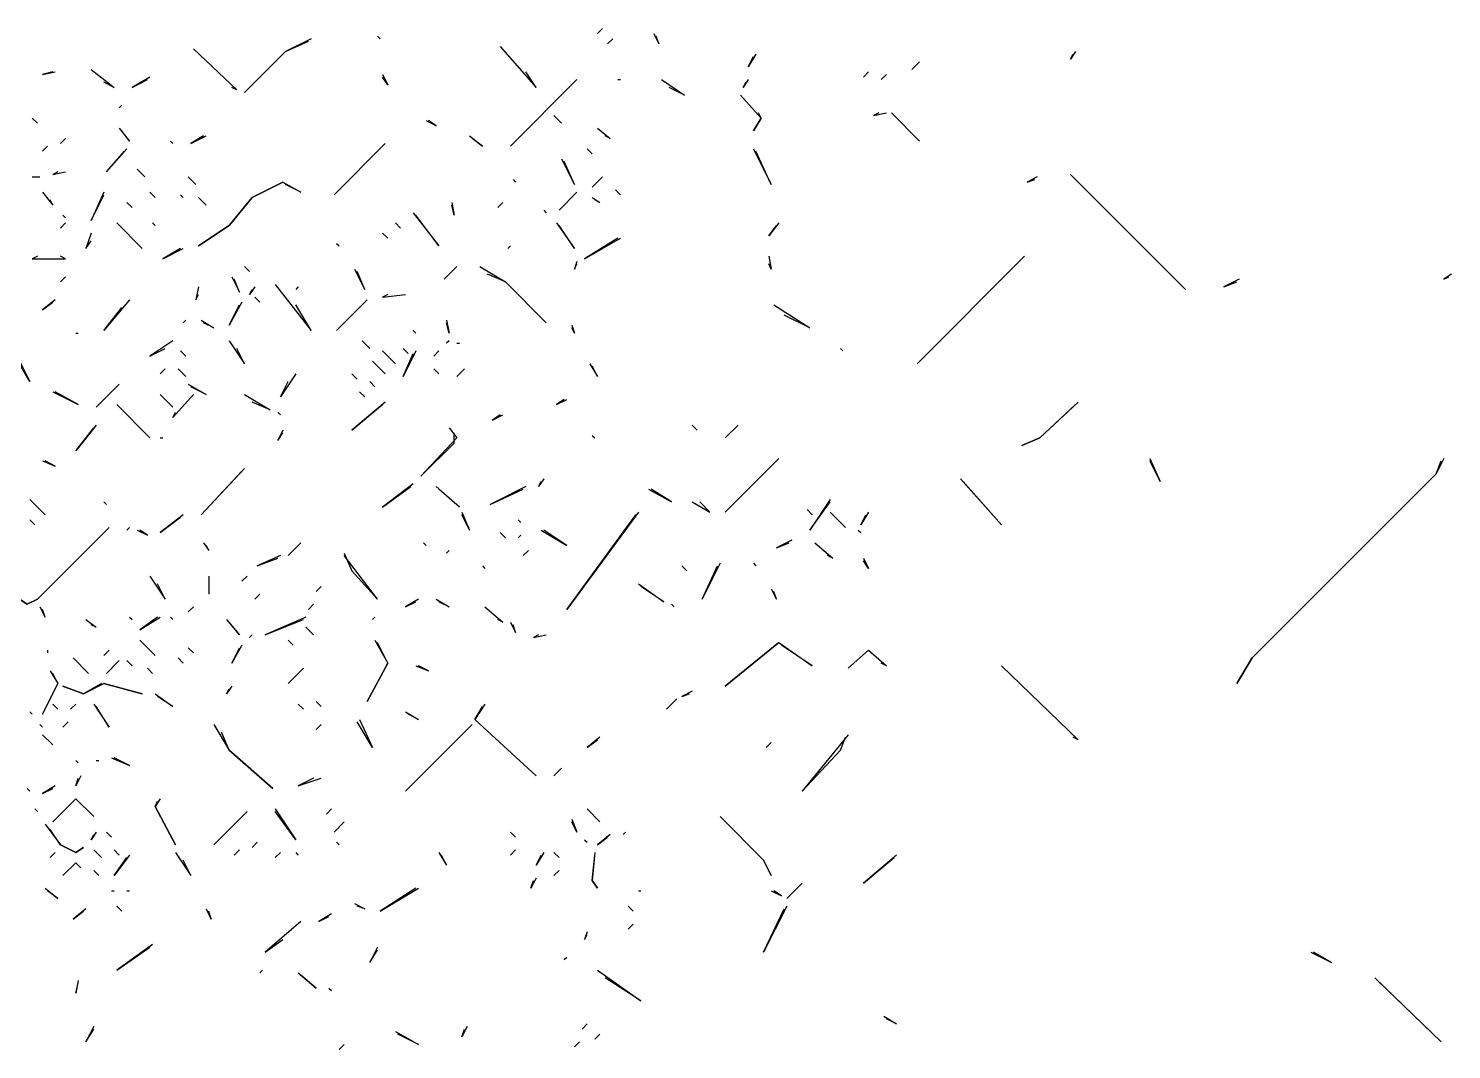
# Model space of a CAD drawing. Extents: x 1 to 2775, y -31 to 2075.
# Drawn here: x 2497.2 to 2590, y 1628 to 1694.5 of the extents above; entities that cross this region are included whole.
import ezdxf

# ---------------------------------------------------------------- set-up
doc = ezdxf.new("R2010")
doc.units = 0
doc.layers.add('LINEWORK', color=4, linetype='CONTINUOUS')

msp = doc.modelspace()

# ---------------------------------------------------------------- linework, layer by layer
at = {"layer": 'LINEWORK'}
for points in [[(2515.6667, 1693.8333), (2514, 1693), (2511.3333, 1690.3333), (2514, 1693), (2515.5, 1693.6667)], [(2520, 1694), (2520.1667, 1693.8333)], [(2534.6667, 1694.5), (2534.3333, 1694.1667)], [(2535.3333, 1693.8333), (2535, 1693.5)], [(2538, 1694.1667), (2538.3333, 1693.5), (2538.1667, 1694)], [(2508, 1693.1667), (2510.8333, 1690.5), (2510.5, 1690.6667)], [(2528, 1693.3333), (2530.3333, 1690.6667), (2529.6667, 1691.6667)], [(2544.6667, 1692.8333), (2544.1667, 1692), (2544.5, 1692.6667)], [(2565.5, 1693), (2565.1667, 1692.5), (2565.3333, 1692.8333)], [(2501.3333, 1691.8333), (2502.8333, 1690.6667), (2502.1667, 1691)], [(2555.3333, 1692.3333), (2554.8333, 1691.8333)], [(2498.8333, 1691.6667), (2498.1667, 1691.5), (2499, 1691.6667)], [(2505.1667, 1691.3333), (2504, 1690.6667), (2505, 1691.1667)], [(2520.3333, 1691.5), (2520.6667, 1690.8333), (2520.3333, 1691.3333)], [(2533, 1691.1667), (2528.6667, 1686.8333)], [(2535.6667, 1691.1667), (2535.8333, 1691.1667)], [(2538.5, 1691.1667), (2540, 1690.1667), (2539, 1690.6667)], [(2544.1667, 1691.1667), (2543.8333, 1690.6667), (2544, 1691)], [(2552, 1691.6667), (2551.6667, 1691.3333)], [(2553.1667, 1691.5), (2552.8333, 1691.1667)], [(2543.6667, 1690.1667), (2545, 1688.6667), (2544.5, 1687.8333), (2545, 1688.6667), (2544.8333, 1689)], [(2503.3333, 1689.5), (2503.1667, 1689.3333)], [(2552.6667, 1689), (2552.3333, 1688.8333), (2553.1667, 1689)], [(2553.5, 1689), (2555.3333, 1687.1667)], [(2497.5, 1688.6667), (2497.8333, 1688.3333)], [(2523.1667, 1688.5), (2523.8333, 1688.1667), (2523.3333, 1688.5)], [(2531.5, 1688.8333), (2532, 1688.3333)], [(2499.6667, 1687.3333), (2499.3333, 1687)], [(2503.1667, 1688), (2503.8333, 1687.1667), (2503.3333, 1687.8333)], [(2506.5, 1687.1667), (2506.6667, 1687)], [(2508.6667, 1687.5), (2507.8333, 1687), (2508.8333, 1687.5)], [(2526, 1687.5), (2526.8333, 1686.8333), (2526.1667, 1687.3333)], [(2534.3333, 1688), (2535.1667, 1687.3333), (2534.8333, 1687.5)], [(2498.5, 1686.8333), (2498.1667, 1686.5)], [(2503.6667, 1686.6667), (2502.3333, 1685.1667), (2503.5, 1686.5)], [(2520.5, 1687), (2517.1667, 1683.6667)], [(2533.6667, 1686.6667), (2534, 1686.3333)], [(2544.5, 1686.6667), (2545.6667, 1684.3333), (2544.6667, 1686.5)], [(2504.3333, 1685.3333), (2504.8333, 1684.8333)], [(2532, 1686), (2532.8333, 1684.3333), (2532.1667, 1685.8333)], [(2497.5, 1684.8333), (2498, 1684.8333)], [(2499.1667, 1685.1667), (2498.8333, 1685), (2499.6667, 1685.1667)], [(2507.6667, 1684.8333), (2508.1667, 1684.3333)], [(2513.8333, 1684.5), (2511.8333, 1683.5), (2510.3333, 1681.6667), (2508.3333, 1680.3333), (2510.3333, 1681.6667), (2511.8333, 1683.5), (2513.8333, 1684.5), (2515, 1683.8333), (2514, 1684.3333)], [(2528.8333, 1684.6667), (2529, 1684.5)], [(2534.6667, 1684.8333), (2534, 1684.1667)], [(2563, 1684.8333), (2562.3333, 1684.5), (2562.8333, 1684.6667)], [(2565.1667, 1685), (2572.6667, 1677.5)], [(2498.1667, 1683.8333), (2498.8333, 1683), (2498.6667, 1683.3333)], [(2502.1667, 1683.8333), (2501.3333, 1682), (2502.1667, 1683.6667)], [(2505.1667, 1683.8333), (2505.5, 1683.5)], [(2507.1667, 1683.6667), (2507.3333, 1683.5)], [(2508.3333, 1683.5), (2508.8333, 1683)], [(2533, 1683.8333), (2531.8333, 1682.6667)], [(2534, 1683.5), (2534.5, 1683.1667), (2534.1667, 1683.3333)], [(2535.5, 1684), (2535.8333, 1683.6667)], [(2503.6667, 1683.1667), (2504, 1682.8333)], [(2522.3333, 1682.5), (2524, 1680.3333), (2522.5, 1682.3333)], [(2524.8333, 1683.1667), (2525, 1682.3333), (2524.8333, 1683)], [(2528.1667, 1683.1667), (2527.8333, 1682.8333)], [(2530.8333, 1682.6667), (2531, 1682.5)], [(2499.6667, 1681.8333), (2499.3333, 1681.5)], [(2499.5, 1682.3333), (2499.6667, 1682.1667)], [(2503, 1681.8333), (2504.6667, 1680.1667)], [(2505.3333, 1681.8333), (2505.5, 1681.6667)], [(2521.1667, 1681.8333), (2521.5, 1681.5)], [(2531.6667, 1681.8333), (2532.8333, 1680.1667), (2531.8333, 1681.6667)], [(2546.1667, 1681.8333), (2545.5, 1681), (2546, 1681.6667)], [(2501.3333, 1681.1667), (2501, 1680.1667), (2501.3333, 1680.6667)], [(2520.3333, 1681.1667), (2520.6667, 1680.8333)], [(2535.6667, 1680.8333), (2533.5, 1679.5), (2535.8333, 1680.8333)], [(2507.1667, 1680.1667), (2506, 1679.5), (2507.3333, 1680.1667)], [(2517.3333, 1680.5), (2517.5, 1680.3333)], [(2528.6667, 1680.3333), (2528.5, 1680.1667)], [(2497.8333, 1679.6667), (2497.5, 1679.5), (2499.6667, 1679.5), (2499.3333, 1679.6667)], [(2511.3333, 1679), (2511.6667, 1678.6667)], [(2518.5, 1678.8333), (2519.1667, 1677.5), (2518.6667, 1678.6667)], [(2525.1667, 1679), (2524.3333, 1678.1667)], [(2526.6667, 1679), (2528.3333, 1678), (2531, 1675.3333), (2528.3333, 1678), (2527.1667, 1678.5)], [(2533, 1679.3333), (2532.8333, 1678.8333), (2533, 1679.1667)], [(2545.5, 1679.6667), (2545.6667, 1678.8333), (2545.5, 1679.1667)], [(2562.1667, 1679.6667), (2555.1667, 1672.6667)], [(2499.6667, 1678.3333), (2499.3333, 1678)], [(2510.5, 1678.3333), (2511, 1677.3333), (2510.6667, 1678.1667)], [(2576.1667, 1678.1667), (2575.1667, 1677.6667), (2576, 1678)], [(2590, 1678.5), (2589.5, 1678.1667), (2589.8333, 1678.3333)], [(2508.3333, 1677.6667), (2508.1667, 1676.8333), (2508.3333, 1677.1667)], [(2512, 1677.6667), (2511.6667, 1677.1667), (2511.8333, 1677.5)], [(2512, 1677), (2512.3333, 1676.6667)], [(2513.3333, 1677.8333), (2515.6667, 1674.8333), (2514.6667, 1676.5)], [(2514.8333, 1677.6667), (2514.6667, 1677.5)], [(2520.6667, 1677.1667), (2520.3333, 1677), (2521.8333, 1677.1667)], [(2499, 1676.8333), (2498.1667, 1676.1667), (2498.8333, 1676.6667)], [(2503.8333, 1676.8333), (2502.1667, 1674.8333), (2503.3333, 1676.3333)], [(2511.1667, 1676.6667), (2510.3333, 1675.1667), (2511, 1676.5)], [(2519.3333, 1676.8333), (2517.3333, 1674.8333)], [(2545.8333, 1676.5), (2548.1667, 1675), (2546.5, 1675.8333)], [(2507.5, 1675.5), (2507.3333, 1675.3333)], [(2508.5, 1675.5), (2509.3333, 1675), (2508.6667, 1675.3333)], [(2524.5, 1675.5), (2524.6667, 1674.6667), (2524.5, 1675.3333)], [(2532.6667, 1675.1667), (2532.8333, 1674.6667), (2532.6667, 1675)], [(2500.3333, 1674.6667), (2500.5, 1674.6667)], [(2506.6667, 1674.1667), (2505.1667, 1673.1667), (2506.1667, 1673.6667)], [(2510.3333, 1674.1667), (2511.3333, 1672.6667), (2510.8333, 1673.6667)], [(2519, 1674.1667), (2519.5, 1673.6667)], [(2522.3333, 1674.8333), (2522.5, 1674.6667)], [(2524.6667, 1674.1667), (2524.5, 1674)], [(2507.1667, 1673.5), (2507.5, 1673.1667)], [(2520.3333, 1673.5), (2521.1667, 1672.6667)], [(2521.6667, 1673.6667), (2522, 1673.3333)], [(2522.5, 1673.5), (2521.6667, 1671.8333), (2522.3333, 1673.3333)], [(2524, 1673.5), (2523.6667, 1673.1667)], [(2525.1667, 1674), (2525.3333, 1674)], [(2550.1667, 1673.6667), (2550.3333, 1673.5)], [(2496.6667, 1672.8333), (2497.3333, 1671.5), (2496.6667, 1672.6667)], [(2506.1667, 1672.3333), (2505.8333, 1672)], [(2507, 1672.3333), (2507.5, 1671.8333)], [(2519.6667, 1672.8333), (2520.5, 1672)], [(2523.6667, 1672.3333), (2524, 1672)], [(2525.6667, 1672.3333), (2525.1667, 1671.8333)], [(2533.8333, 1672.6667), (2534.3333, 1671.8333), (2534, 1672.5)], [(2514.6667, 1672), (2513.6667, 1670.5), (2514.1667, 1671.5)], [(2518.3333, 1672), (2518.6667, 1671.6667)], [(2519.5, 1671.5), (2519.8333, 1671.1667)], [(2498.8333, 1670.8333), (2500.5, 1670), (2499, 1670.8333)], [(2503.1667, 1671.3333), (2501.6667, 1669.8333)], [(2505.8333, 1670.6667), (2506.6667, 1669.8333)], [(2508, 1670.6667), (2506.6667, 1669.1667), (2506.8333, 1669.5)], [(2507.6667, 1671.3333), (2508.8333, 1670.6667), (2507.8333, 1671.1667)], [(2511.3333, 1670.6667), (2513, 1669.6667), (2511.8333, 1670.1667)], [(2518.8333, 1670.8333), (2519.1667, 1670.5)], [(2503, 1670), (2505.1667, 1667.8333)], [(2513.5, 1669.5), (2513.6667, 1669.3333)], [(2520.5, 1670.1667), (2518.3333, 1668.3333), (2520.3333, 1670)], [(2532.1667, 1670.3333), (2531.6667, 1670), (2532.3333, 1670.3333)], [(2565.6667, 1670.1667), (2563.1667, 1667.8333), (2562, 1667.3333), (2563.1667, 1667.8333), (2565.5, 1670)], [(2501.6667, 1668.6667), (2500.3333, 1667), (2501.5, 1668.5)], [(2528, 1669.3333), (2527.5, 1669), (2528.1667, 1669.3333)], [(2540.5, 1668.6667), (2540.8333, 1668.3333)], [(2543.5, 1668.6667), (2542.6667, 1667.8333)], [(2505.8333, 1667.8333), (2506, 1667.8333)], [(2513.8333, 1668.3333), (2513.5, 1667.6667), (2513.8333, 1668.1667)], [(2524.6667, 1668.5), (2525.1667, 1667.8333), (2522.8333, 1665.3333), (2525, 1667.5), (2525, 1668.1667)], [(2534, 1668), (2534.1667, 1667.8333)], [(2498.1667, 1666.3333), (2499, 1666), (2498.3333, 1666.3333)], [(2511.3333, 1665.8333), (2508.5, 1662.8333), (2511.1667, 1665.6667)], [(2546.1667, 1666.5), (2542.6667, 1663)], [(2570.3333, 1666.5), (2571, 1665), (2570.3333, 1666.3333)], [(2589.5, 1666.5), (2589, 1665.5), (2577, 1653.5), (2576, 1651.8333), (2577, 1653.5), (2589, 1665.5), (2589.3333, 1666.3333)], [(2530.8333, 1665.1667), (2530.5, 1664.6667), (2530.6667, 1665)], [(2558, 1665.1667), (2560.6667, 1662.1667), (2558.1667, 1665)], [(2522.3333, 1664.8333), (2520.3333, 1663.3333), (2522.1667, 1664.6667)], [(2523.8333, 1664.6667), (2525.3333, 1663.3333), (2524, 1664.5)], [(2529.6667, 1664.6667), (2527.3333, 1663.5), (2529.5, 1664.5)], [(2537.6667, 1664.5), (2539.1667, 1663.6667), (2537.8333, 1664.5)], [(2497.3333, 1663.8333), (2498.3333, 1662.8333)], [(2502.1667, 1663.6667), (2502.3333, 1663.5)], [(2540.5, 1663.6667), (2541.6667, 1663), (2541, 1663.6667)], [(2548, 1663.1667), (2548.3333, 1662.8333)], [(2549.5, 1663.8333), (2548.1667, 1661.8333), (2549.5, 1663.6667)], [(2497.3333, 1662.5), (2497.6667, 1662.1667)], [(2507.3333, 1662.8333), (2505.8333, 1661.6667), (2507.1667, 1662.6667)], [(2525.5, 1663), (2526, 1661.8333), (2525.5, 1662.8333)], [(2529.1667, 1662.5), (2529.3333, 1662.3333)], [(2537, 1663), (2532.3333, 1656.6667), (2536.8333, 1662.8333)], [(2549.5, 1663), (2550.5, 1662)], [(2552, 1663), (2551.5, 1662.1667), (2551.8333, 1662.8333)], [(2502.5, 1662), (2497.8333, 1657.3333), (2497.1667, 1657), (2496.1667, 1657.6667), (2497.1667, 1657), (2497.8333, 1657.3333)], [(2503.8333, 1662), (2503.6667, 1661.8333)], [(2504.3333, 1661.8333), (2505, 1661.5), (2504.5, 1661.8333)], [(2528, 1661.6667), (2528.3333, 1661.3333)], [(2529.3333, 1661.5), (2529.1667, 1661.3333)], [(2530.6667, 1661.8333), (2532.3333, 1660.8333), (2530.8333, 1661.8333)], [(2547, 1661.1667), (2546, 1660.6667), (2546.8333, 1661)], [(2551.3333, 1661.8333), (2551.5, 1661.6667)], [(2508.6667, 1661), (2509, 1660.5), (2508.8333, 1660.8333)], [(2515, 1661), (2514.1667, 1660.1667)], [(2517.8333, 1660.3333), (2518.3333, 1659.1667), (2520, 1657.3333), (2517.8333, 1660.1667)], [(2523, 1661), (2523.1667, 1660.8333)], [(2524.6667, 1660.5), (2524.5, 1660.3333)], [(2529.8333, 1660.5), (2529.5, 1660.1667)], [(2548.5, 1661), (2549.6667, 1660), (2549.3333, 1660.1667)], [(2513.6667, 1660.1667), (2512.1667, 1659.5), (2513.5, 1660)], [(2526.8333, 1659.5), (2527, 1659.3333)], [(2539.8333, 1659.5), (2540.1667, 1659.1667)], [(2542.3333, 1659.6667), (2541.1667, 1657.3333), (2542.1667, 1659.5)], [(2544.5, 1659.6667), (2544.6667, 1659.5)], [(2551.6667, 1660), (2552, 1659.3333), (2551.6667, 1659.8333)], [(2505.1667, 1658.8333), (2506.1667, 1657.3333), (2505.6667, 1658.3333)], [(2509, 1658.8333), (2509, 1657.6667)], [(2511.5, 1658.8333), (2511.1667, 1658.5)], [(2512.3333, 1657.6667), (2512, 1657.3333)], [(2516.3333, 1658.1667), (2516, 1657.8333)], [(2537, 1658.3333), (2538.6667, 1657.1667), (2537.1667, 1658.1667)], [(2545.6667, 1658), (2546, 1657.3333), (2545.8333, 1657.8333)], [(2498, 1656.8333), (2498.3333, 1656.1667), (2498.1667, 1656.6667)], [(2508, 1656.8333), (2507.6667, 1656.5)], [(2515.8333, 1657), (2515.5, 1656.6667)], [(2522.6667, 1657.3333), (2521.8333, 1656.8333), (2522.5, 1657.1667)], [(2523.8333, 1657.3333), (2524.6667, 1656.8333), (2524, 1657.1667)], [(2527, 1656.8333), (2528.1667, 1655.8333), (2527.8333, 1656)], [(2539.1667, 1657), (2539.3333, 1656.8333)], [(2501, 1656), (2501.6667, 1655.5), (2501.3333, 1655.6667)], [(2503.8333, 1656.1667), (2504, 1656)], [(2505.6667, 1656.1667), (2504.5, 1655.3333), (2505.8333, 1656.1667)], [(2506.5, 1656.1667), (2506.6667, 1656)], [(2510.1667, 1656), (2511, 1655), (2510.3333, 1655.8333)], [(2515.3333, 1656.1667), (2512.6667, 1655), (2515.1667, 1656)], [(2519.8333, 1656.1667), (2519.6667, 1656)], [(2528.6667, 1655.8333), (2529, 1655.1667), (2528.8333, 1655.6667)], [(2504.5, 1654.6667), (2505.5, 1653.6667)], [(2511.8333, 1655), (2511.6667, 1654.8333)], [(2514.1667, 1654.6667), (2514.5, 1654.3333)], [(2515.3333, 1655.5), (2515.8333, 1655)], [(2519.8333, 1654.6667), (2520.6667, 1653.1667), (2519.3333, 1650.6667), (2520.6667, 1653.1667), (2520, 1654.5)], [(2530.5, 1655), (2530.1667, 1654.8333), (2531, 1655)], [(2498.5, 1654), (2498.5, 1653.8333)], [(2502.5, 1654), (2502.1667, 1653.6667)], [(2507.6667, 1654.1667), (2508, 1653.8333)], [(2511.1667, 1654.3333), (2510.5, 1653.1667), (2511, 1654.1667)], [(2546.1667, 1654.5), (2542.6667, 1651.6667), (2546.1667, 1654.5), (2548.3333, 1653), (2546.3333, 1654.3333)], [(2552, 1654), (2550.6667, 1652.8333), (2552, 1654), (2553.1667, 1653), (2552.8333, 1653.1667)], [(2500.1667, 1653.5), (2501.1667, 1652.5)], [(2503.1667, 1653.3333), (2502.3333, 1652.5)], [(2503.6667, 1653.3333), (2504, 1653)], [(2505, 1652.8333), (2505.3333, 1652.5)], [(2507, 1653.5), (2507.3333, 1653.1667)], [(2515.1667, 1652.8333), (2514.1667, 1651.8333)], [(2522.5, 1653), (2523.3333, 1652.6667), (2522.6667, 1653)], [(2560.6667, 1653), (2565.6667, 1648.1667), (2565.3333, 1648.3333)], [(2498.6667, 1652.6667), (2499.1667, 1651.8333), (2498.1667, 1649.8333), (2499.1667, 1651.8333), (2498.8333, 1652.5)], [(2502, 1651.8333), (2500.8333, 1651.1667), (2499.5, 1651.6667), (2500.8333, 1651.1667), (2502.1667, 1651.8333), (2504.6667, 1651.1667), (2502.1667, 1651.8333)], [(2505.5, 1651.1667), (2506.6667, 1650.3333), (2505.6667, 1651)], [(2510.5, 1651.6667), (2510.1667, 1651.1667), (2510.3333, 1651.5)], [(2540.5, 1651.3333), (2539.8333, 1651), (2540.3333, 1651.1667)], [(2498.8333, 1650.5), (2499.1667, 1650.1667)], [(2500.3333, 1650.5), (2500, 1650.1667)], [(2501.5, 1650.5), (2502.5, 1649), (2501.6667, 1650.3333)], [(2514.8333, 1650.5), (2515.1667, 1650.1667)], [(2516, 1650.6667), (2516.3333, 1650.3333)], [(2527, 1650.5), (2526.3333, 1649.5), (2530.3333, 1645.8333), (2526.3333, 1649.5), (2526.8333, 1650.3333)], [(2539.5, 1650.8333), (2538.8333, 1650.1667)], [(2497.3333, 1650), (2497.5, 1649.8333)], [(2498, 1649.1667), (2498.1667, 1649)], [(2499.8333, 1649.3333), (2499.5, 1649)], [(2509.3333, 1649.1667), (2510.3333, 1647.5), (2513.1667, 1645), (2510.3333, 1647.5), (2509.8333, 1648.6667)], [(2516.3333, 1649.1667), (2516, 1648.8333)], [(2518.8333, 1649.5), (2519.6667, 1647.6667), (2518.6667, 1649.3333)], [(2521.8333, 1650), (2522.6667, 1649.5), (2522, 1649.8333)], [(2526.1667, 1649.1667), (2521.8333, 1644.8333)], [(2498.1667, 1648.5), (2498.8333, 1647.8333)], [(2534.5, 1648.3333), (2533.6667, 1647.6667), (2534.3333, 1648.1667)], [(2550.6667, 1648.5), (2547.6667, 1644.8333), (2550.1667, 1647.5), (2550.5, 1648.3333)], [(2545.6667, 1648), (2545.3333, 1647.6667)], [(2500.3333, 1646.8333), (2500.5, 1646.6667)], [(2501.6667, 1646.8333), (2501.8333, 1646.8333)], [(2502.6667, 1647), (2503.8333, 1646.5), (2502.8333, 1647)], [(2532, 1646.3333), (2531.5, 1645.8333)], [(2500.6667, 1645.8333), (2500.3333, 1645.1667), (2500.5, 1645.6667)], [(2515.8333, 1645.6667), (2514.8333, 1645.1667), (2516.3333, 1645.6667)], [(2497.1667, 1645), (2497.3333, 1644.8333)], [(2499, 1645.1667), (2498.1667, 1644.6667), (2498.8333, 1645)], [(2497.6667, 1643.6667), (2497.8333, 1643.5)], [(2500.3333, 1644.3333), (2498.8333, 1642.8333), (2500.3333, 1644.3333), (2501.5, 1643.1667)], [(2505.8333, 1644.3333), (2505.5, 1643.8333), (2506.8333, 1641.3333), (2505.5, 1643.8333), (2505.6667, 1644.1667)], [(2513.3333, 1643.6667), (2514.6667, 1641.6667), (2513.3333, 1643.5)], [(2517, 1643.6667), (2516.6667, 1643.3333)], [(2533.6667, 1643.6667), (2534.5, 1642.8333)], [(2498.3333, 1642.6667), (2499.3333, 1641.3333), (2500.3333, 1640.8333), (2500.8333, 1641.1667), (2500.3333, 1640.8333), (2499.3333, 1641.3333), (2498.6667, 1642.3333)], [(2511.5, 1643.5), (2509.3333, 1641.3333)], [(2517.8333, 1642.8333), (2517.1667, 1642.1667)], [(2532.6667, 1643), (2533, 1642.1667), (2532.6667, 1642.8333)], [(2542.3333, 1643.1667), (2545.1667, 1640.3333), (2545.6667, 1639.3333), (2545.1667, 1640.3333)], [(2501.6667, 1642.1667), (2501.3333, 1641.6667), (2501.5, 1642)], [(2502.3333, 1642.1667), (2502.6667, 1641.8333)], [(2528.6667, 1642.1667), (2529, 1641.8333)], [(2535.1667, 1642), (2534.3333, 1641.3333), (2535, 1641.8333)], [(2536.1667, 1642.1667), (2536, 1642)], [(2499, 1640.8333), (2498.6667, 1640.5)], [(2501.5, 1641), (2502, 1640.5)], [(2502.8333, 1641), (2503.1667, 1640.6667)], [(2506.8333, 1640.8333), (2507.8333, 1639.3333), (2507.3333, 1640.3333)], [(2511, 1641), (2510.6667, 1640.6667)], [(2512.1667, 1641.5), (2511.8333, 1641.1667)], [(2513.6667, 1640.8333), (2513.3333, 1640.5)], [(2514.6667, 1640.8333), (2514.8333, 1640.6667)], [(2517.3333, 1641.5), (2517.5, 1641.3333)], [(2524, 1640.8333), (2524.5, 1640), (2524.1667, 1640.6667)], [(2529, 1641), (2528.6667, 1640.6667)], [(2530.8333, 1640.8333), (2530.3333, 1640), (2530.6667, 1640.6667)], [(2531.5, 1640.8333), (2531.8333, 1640.5)], [(2533.5, 1641.6667), (2533.6667, 1641.5)], [(2534.1667, 1640.8333), (2534, 1639), (2534.3333, 1638.5), (2534, 1639), (2534.1667, 1640.6667)], [(2500.3333, 1640.1667), (2499.5, 1639.3333), (2500.3333, 1640.1667), (2500.6667, 1639.8333)], [(2503.8333, 1640.6667), (2502.8333, 1639.3333), (2503.6667, 1640.5)], [(2553.8333, 1640.6667), (2551.6667, 1638.8333), (2553.6667, 1640.5)], [(2501.5, 1639.6667), (2501.8333, 1639.3333)], [(2530.3333, 1639.1667), (2530, 1638.5), (2530.1667, 1639)], [(2531.8333, 1639.6667), (2531.5, 1639.3333)], [(2498.3333, 1638.5), (2499.1667, 1637.8333), (2498.5, 1638.3333)], [(2502.6667, 1638.3333), (2502.8333, 1638.3333)], [(2503.6667, 1638.3333), (2503.8333, 1638.3333)], [(2522.5, 1638.5), (2520.1667, 1637), (2522.6667, 1638.5)], [(2537, 1638.3333), (2537.1667, 1638.3333)], [(2545.6667, 1638.3333), (2546.3333, 1638), (2545.8333, 1638.3333)], [(2547.6667, 1638.8333), (2546.6667, 1637.8333)], [(2501, 1637.1667), (2500.1667, 1636.5), (2500.8333, 1637)], [(2503, 1637.3333), (2503.3333, 1637)], [(2508.8333, 1637.1667), (2509.1667, 1636.5), (2509, 1637)], [(2518.5, 1637.5), (2519.1667, 1637.1667), (2518.6667, 1637.3333)], [(2536.3333, 1637.3333), (2536.6667, 1637)], [(2546.6667, 1637.3333), (2545.1667, 1634.3333), (2546.5, 1637.1667)], [(2515, 1636.3333), (2512.6667, 1634.3333), (2513.8333, 1635.1667)], [(2517, 1636.8333), (2516.1667, 1636.3333), (2516.8333, 1636.6667)], [(2536.6667, 1636.1667), (2536.3333, 1635.8333)], [(2533.6667, 1635.6667), (2533.5, 1635.1667), (2533.6667, 1635.5)], [(2505.3333, 1634.8333), (2503, 1633.1667), (2505.1667, 1634.6667)], [(2520, 1634.6667), (2519.5, 1633.6667), (2520, 1634.5)], [(2580.8333, 1634.3333), (2582.1667, 1633.6667), (2581, 1634.3333)], [(2532.3333, 1634), (2532.1667, 1633.8333)], [(2500.5, 1632.5), (2500.3333, 1631.6667), (2500.5, 1632.3333)], [(2512.5, 1633.1667), (2512.3333, 1633)], [(2514.8333, 1633), (2516, 1632), (2515, 1632.8333)], [(2534.3333, 1633.1667), (2537.1667, 1631.1667), (2534.8333, 1632.6667)], [(2585, 1632.6667), (2589.3333, 1628.5), (2585.1667, 1632.5)], [(2516.8333, 1632), (2517, 1631.8333)], [(2533.6667, 1629.6667), (2533.3333, 1629.3333)], [(2553, 1630.1667), (2553.8333, 1629.6667), (2553.1667, 1630)], [(2501.5, 1629.5), (2501, 1628.5), (2501.5, 1629.3333)], [(2521.1667, 1629.1667), (2522.6667, 1628.3333), (2521.3333, 1629)], [(2525.8333, 1629.5), (2525.5, 1628.8333), (2525.6667, 1629.3333)], [(2534.5, 1629), (2534.1667, 1628.6667)], [(2517.8333, 1628.3333), (2517.5, 1628)], [(2533.1667, 1628.5), (2532.8333, 1628.1667)]]:
    msp.add_lwpolyline(points, dxfattribs=at)

doc.saveas('drawing.dxf')
